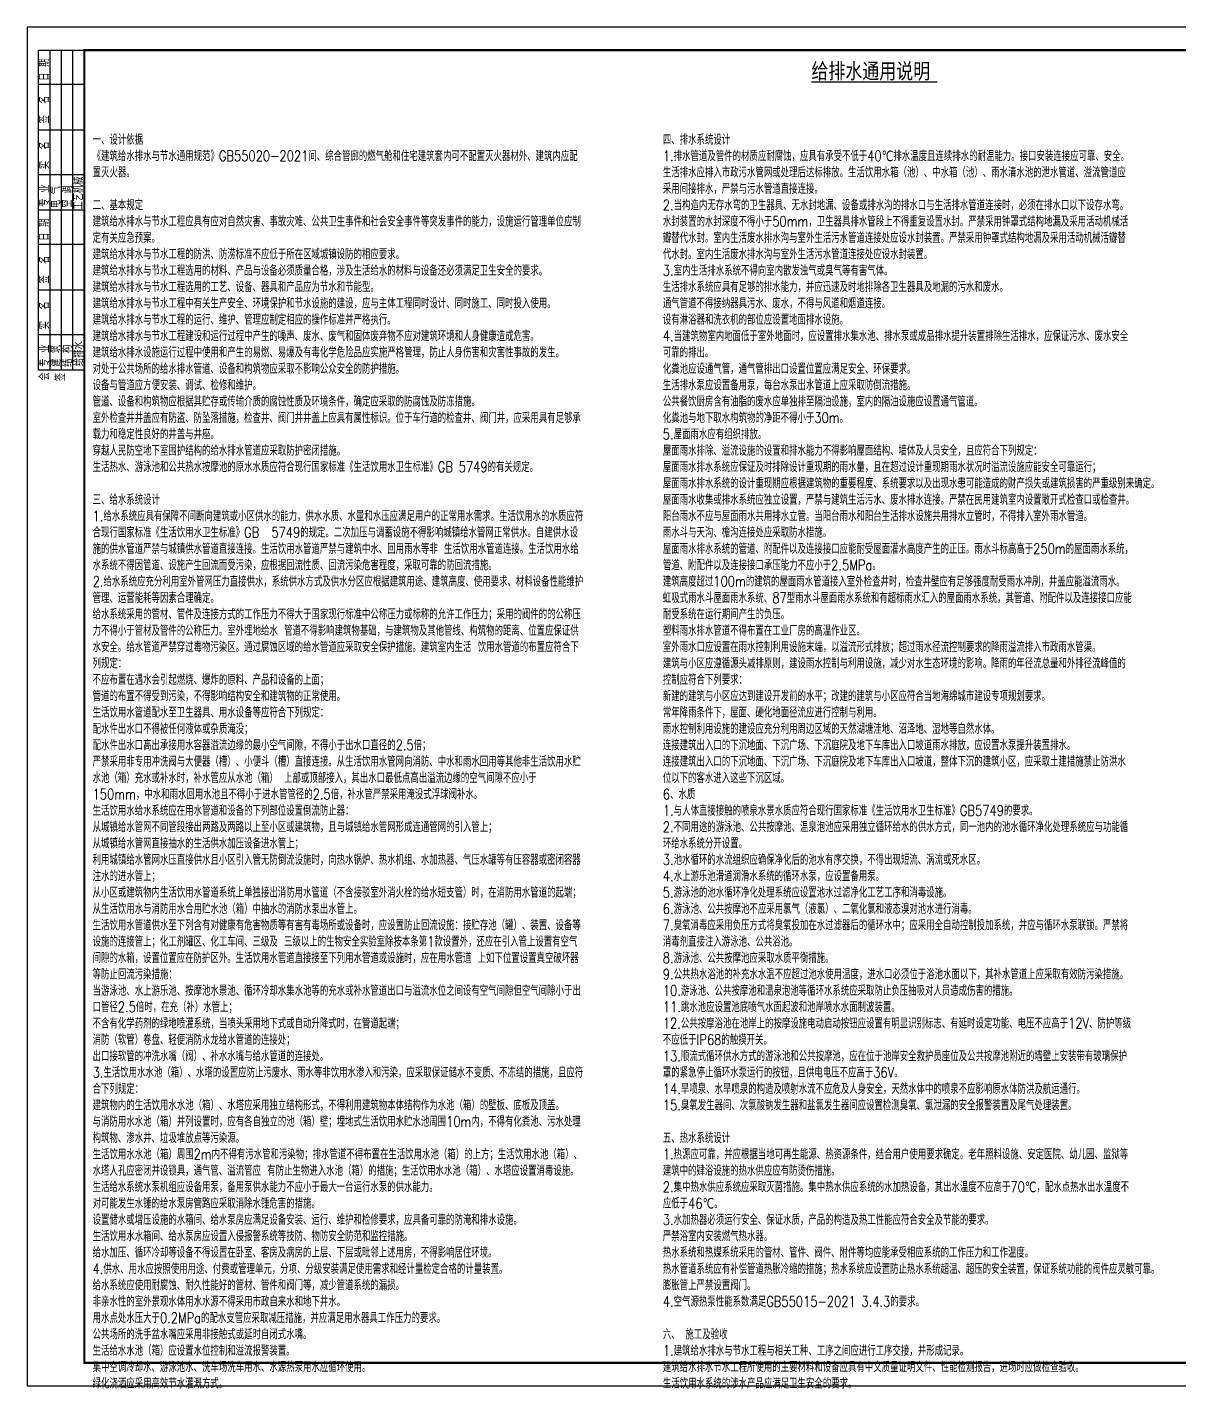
# Model space of a CAD drawing. Extents: x -1254782 to -617813, y -619975 to -323764.
# Drawn here: x -1140472 to -1090077, y -472580 to -413180 of the extents above; entities that cross this region are included whole.
import ezdxf
from ezdxf.enums import TextEntityAlignment as Align

# ---------------------------------------------------------------- set-up
doc = ezdxf.new("R2010")
doc.units = 0
doc.header["$LTSCALE"] = 1000
doc.header["$MEASUREMENT"] = 0
for name, color, linetype in [('4', 4, 'Continuous'), ('9', 9, 'Continuous'), ('DIM_SYMB', 3, 'Continuous'), ('PUB_TITLE', 4, 'Continuous'), ('TWT_TEXT', 7, 'Continuous'), ('框', 130, 'Continuous'), ('给排水说明文字', 7, 'Continuous')]:
    doc.layers.add(name, color=color, linetype=linetype)
doc.styles.add('-宋体', font='simsun_0.shx', dxfattribs={"width": 0.8})
doc.styles.add('_TCH_DIM', font='SIMPLEX.shx', dxfattribs={"width": 0.8, "bigfont": 'GBCBIG.shx'})
doc.styles.add('TBC', font='simhei_0.shx', dxfattribs={"width": 0.9})
doc.styles.add('天正', font='SIMPLEX.shx', dxfattribs={"width": 0.7, "bigfont": 'HZTXT.shx'})

# ---------------------------------------------------------------- blocks, each defined once
blk = doc.blocks.new('A$C54597E38')
at = {"layer": '9'}
h = blk.add_hatch(dxfattribs=at)
h.set_pattern_fill('ANSI31', color=256, scale=70.630202, angle=135, style=0)
h.set_pattern_definition([(180, (-153496.256, -56662.455), (-2e-15, -8.82877527), [])])
edge = h.paths.add_edge_path()
edge.add_line((99, 458), (99, 400))
edge.add_line((99, 400), (0, 400))
edge.add_line((0, 400), (0, 620))
edge.add_arc((64, 620), 63.6, 90, 180, ccw=False)
edge.add_line((64, 683), (622, 683))
edge.add_arc((622, 620), 63.6, 0, 90, ccw=False)
edge.add_line((685, 620), (685, 396))
edge.add_line((685, 396), (594, 396))
edge.add_line((594, 396), (594, 463))
edge.add_line((594, 463), (614, 463))
edge.add_line((614, 463), (624, 463))
edge.add_line((624, 463), (624, 613))
edge.add_line((624, 613), (68, 613))
edge.add_line((68, 613), (68, 458))
edge.add_line((68, 458), (99, 458))
h.paths.add_polyline_path([(369, 293), (369, 582), (586, 582), (586, 519), (436, 519), (436, 458), (557, 458), (557, 225), (431, 225), (431, 166), (588, 166), (588, 112), (370, 112), (370, 226), (321, 226), (321, 112), (103, 112), (103, 166), (260, 166), (260, 225), (133, 225), (133, 458), (255, 458), (255, 519), (104, 519), (104, 582), (321, 582), (321, 293)])
h.paths.add_polyline_path([(196, 399), (265, 399), (265, 289), (196, 289)], flags=16)
h.paths.add_polyline_path([(494, 399), (425, 399), (425, 289), (494, 289)], flags=16)
edge = h.paths.add_edge_path()
edge.add_line((99, 225), (99, 283))
edge.add_line((99, 283), (0, 283))
edge.add_line((0, 283), (0, 64))
edge.add_arc((64, 64), 63.6, 180, 270)
edge.add_line((64, 0), (622, 0))
edge.add_arc((622, 64), 63.6, 270, 360)
edge.add_line((685, 64), (685, 287))
edge.add_line((685, 287), (594, 287))
edge.add_line((594, 287), (594, 220))
edge.add_line((594, 220), (614, 220))
edge.add_line((614, 220), (624, 220))
edge.add_line((624, 220), (624, 71))
edge.add_line((624, 71), (68, 71))
edge.add_line((68, 71), (68, 225))
edge.add_line((68, 225), (99, 225))
blk.add_lwpolyline([(99, 225), (99, 283), (0, 283), (0, 64, 0.414214), (64, 0), (622, 0, 0.414214), (685, 64), (685, 287), (594, 287), (594, 220), (614, 220), (624, 220), (624, 71), (68, 71), (68, 225)], format="xyb", close=True, dxfattribs=at)
blk.add_lwpolyline([(369, 293), (369, 293), (369, 582), (586, 582), (586, 519), (436, 519), (436, 458), (557, 458), (557, 225), (431, 225), (431, 166), (588, 166), (588, 112), (370, 112), (370, 226), (321, 226), (321, 112), (103, 112), (103, 166), (260, 166), (260, 225), (133, 225), (133, 458), (255, 458), (255, 519), (104, 519), (104, 582), (321, 582), (321, 293), (369, 293)], dxfattribs=at)
blk.add_lwpolyline([(494, 399), (425, 399), (425, 289), (494, 289)], close=True, dxfattribs=at)
blk = doc.blocks.new('框')
at = {"layer": '4'}
for p, q in [((-296744, 162730), (-296744, 136314)), ((-286744, 162730), (-286744, 136314))]:
    blk.add_line(p, q, dxfattribs=at)
at = {"layer": '框'}
for p, q in [((-296744, 176314), (-296744, 136314)), ((-286744, 176314), (-286744, 136314)), ((-296744, 163305), (-286744, 163305)), ((-296744, 158802), (-286744, 158802)), ((-296744, 154299), (-286744, 154299)), ((-296744, 152498), (-286744, 152498)), ((-296744, 150697), (-286744, 150697)), ((-296744, 149796), (-286744, 149796)), ((-296744, 148896), (-286744, 148896)), ((-296744, 147995), (-286744, 147995)), ((-296744, 147095), (-286744, 147095)), ((-296744, 146194), (-286744, 146194)), ((-296744, 145293), (-286744, 145293)), ((-296744, 144393), (-286744, 144393)), ((-296744, 143492), (-286744, 143492)), ((-296744, 142592), (-286744, 142592)), ((-296744, 141691), (-286744, 141691)), ((-296744, 140790), (-286744, 140790)), ((-296744, 139890), (-286744, 139890)), ((-296744, 138989), (-286744, 138989))]:
    blk.add_line(p, q, dxfattribs=at)
at = {"layer": '4'}
blk.add_blockref('A$C54597E38', (-296545, 138194), dxfattribs=at)
at = {"layer": 'TWT_TEXT', "style": 'TBC', "width": 0.9}
blk.add_text('广州亚泰建筑设计院有限公司', height=480, dxfattribs=at).set_placement((-295594, 138303))
at = {"layer": 'TWT_TEXT', "style": '_TCH_DIM'}
for s, height, p in [('建筑工程甲级设计证书号：', 300, (-295611, 137801)), ('城乡规划编制乙级证书编号：粤自资规乙字', 300, (-295611, 136920)), ('市政工程乙级设计证书号：', 300, (-295611, 137369)), ('电话', 300, (-295611, 136486)), ('图纸版权属设计单位所有，未经许可，外人及外单位不得翻印复制作为其他工程之用', 249.73, (-293659, 135803))]:
    blk.add_text(s, height=height, rotation=359.99972, dxfattribs=at).set_placement(p)
at = {"layer": 'TWT_TEXT', "style": '天正', "width": 0.67}
for s, height, p in [('A144002161', 300, (-293024, 137780)), ('A244002168', 300, (-293014, 137347)), ('Tel：020-84214629', 290, (-295000, 136465)), ('23440110', 300, (-291419, 136901))]:
    blk.add_text(s, height=height, rotation=359.99972, dxfattribs=at).set_placement(p)
at = {"layer": '框', "style": '-宋体', "width": 0.74}
for s, p in [('注册章', (-296559, 159033)), ('工程设计出图专用章', (-296559, 154530)), ('佛山市天地元一净化设备有限公司净化智', (-293732, 153432)), ('项目名称', (-296559, 152729)), ('能装备总部项目综合楼', (-293732, 152729)), ('兴建单位', (-296559, 150928)), ('佛山市天地元一净化设备有限公司', (-293732, 150928)), ('图      名', (-296559, 150075)), ('图      别', (-296559, 149174)), ('水  施', (-293732, 149174)), ('图      号', (-296559, 148273)), ('SS-  /', (-293732, 148273)), ('10', (-292587, 148273)), ('版  本  号', (-296559, 147373)), ('第一版', (-293732, 147373)), ('日      期', (-296559, 146472)), ('2025.10', (-293732, 146472)), ('制      图', (-296559, 145572)), ('设      计', (-296559, 144671)), ('专业负责人', (-296559, 143770)), ('项目负责人', (-296559, 142870)), ('专业校对人', (-296559, 141969)), ('审  核  人', (-296559, 141069)), ('审  定  人', (-296559, 140168)), ('设  计  号', (-296559, 139267)), ('AT-FS25023E', (-293740, 139267))]:
    blk.add_text(s, height=350, dxfattribs=at).set_placement(p)
for s, p in [('叶润华', (-293185, 145572)), ('叶润华', (-293185, 144671)), ('何志朋', (-293185, 142870)), ('范 武', (-293185, 141969)), ('陈伟业', (-293185, 141069)), ('何志朋', (-293185, 140168))]:
    blk.add_text(s, height=350, dxfattribs=at).set_placement(p, align=Align.CENTER)
blk = doc.blocks.new('小签')
at = {"layer": '4'}
for p, q in [((-16433, 275229), (-16433, 289229)), ((-16433, 289229), (-14433, 289229)), ((-15933, 275229), (-15933, 289229)), ((-15433, 275229), (-15433, 289229)), ((-14933, 275229), (-14933, 289229)), ((-14433, 275229), (-14433, 289229)), ((-14433, 287729), (-16433, 287729)), ((-14433, 285729), (-16433, 285729)), ((-14433, 283773), (-16433, 283773)), ((-14433, 282229), (-16433, 282229)), ((-14433, 280729), (-16433, 280729)), ((-14433, 278729), (-16433, 278729)), ((-14433, 276773), (-16433, 276773)), ((-14433, 275229), (-16433, 275229))]:
    blk.add_line(p, q, dxfattribs=at)
at = {"layer": '4', "style": '_TCH_DIM', "width": 0.8}
for s, p in [('日 期', (-15971, 287889)), ('签  名', (-15966, 286022)), ('实  名', (-15966, 284022)), ('专 业', (-15960, 282382)), ('电 气', (-15476, 282324)), ('空 调', (-14973, 282341)), ('工艺机械', (-14479, 282255)), ('日 期', (-15971, 280889)), ('签  名', (-15966, 279022)), ('实  名', (-15966, 277022)), ('专 业', (-15952, 275382)), ('建 筑', (-15465, 275376)), ('结 构', (-14963, 275380)), ('给排水', (-14463, 275413)), ('会', (-15962, 274781)), ('签', (-15258, 274757))]:
    blk.add_text(s, height=450, rotation=90, dxfattribs=at).set_placement(p)
blk = doc.blocks.new('A$C7B510A92')
at = {"layer": '4'}
blk.add_line((72600, 57933), (72600, 533), dxfattribs=at)
for name, p in [('小签', (16433, -231297)), ('框', (369344, -135781))]:
    blk.add_blockref(name, p, dxfattribs=at)

msp = doc.modelspace()

# ---------------------------------------------------------------- linework, layer by layer
at = {"layer": 'DIM_SYMB', "const_width": 70}
msp.add_lwpolyline([(-1106184.1, -415576.4), (-1100678.6, -415576.4)], dxfattribs=at)
at = {"layer": 'PUB_TITLE'}
msp.add_lwpolyline([(-1056371.7, -472580.1), (-1056371.7, -413180.1), (-1140471.7, -413180.1), (-1140471.7, -472580.1)], close=True, dxfattribs=at)
at = {"layer": 'PUB_TITLE', "const_width": 100}
msp.add_lwpolyline([(-1057371.7, -471580.1), (-1057371.7, -414180.1), (-1137971.7, -414180.1), (-1137971.7, -471580.1)], close=True, dxfattribs=at)

# ---------------------------------------------------------------- block references
at = {"layer": '4'}
msp.add_blockref('A$C7B510A92', (-1139971.7, -472112.7), dxfattribs=at)

# ---------------------------------------------------------------- texts
at = {"layer": 'DIM_SYMB', "color": 7, "style": '-宋体', "width": 0.8}
msp.add_text('给排水通用说明', height=679.75, dxfattribs=at).set_placement((-1106184.1, -415436.4))
at = {"layer": '给排水说明文字', "color": 0, "char_height": 460, "attachment_point": 1, "line_spacing_factor": 0.933044, "style": '_TCH_DIM'}
for s, insert, width in [('\\A1;{\\C256;一、设计依据\\P《建筑给水排水与节水通用规范》GB55020-2021间、综合管廊的燃气舱和住宅建筑套内可不配置灭火器材外、建筑内应配置灭火器。\\P\\H1.1116x; \\H0.89961x;\\P二、基本规定\\H1.0844x; \\H0.9222x;\\P建筑给水排水与节水工程应具有应对自然灾害、事故灾难、公共卫生事件和社会安全事件等突发事件的能力，设施运行管理单位应制定有关应急预案。\\H1.091x; \\H0.91659x;\\P建筑给水排水与节水工程的防洪、防涝标准不应低于所在区域城镇设防的相应要求。\\H1.0894x; \\H0.91795x;\\P建筑给水排水与节水工程选用的材料、产品与设备必须质量合格，涉及生活给水的材料与设备还必须满足卫生安全的要求。\\H1.0898x; \\H0.91762x;\\P建筑给水排水与节水工程选用的工艺、设备、器具和产品应为节水和节能型。\\H1.0897x; \\H0.9177x;\\P建筑给水排水与节水工程中有关生产安全、环境保护和节水设施的建设，应与主体工程同时设计、同时施工、同时投入使用。\\H1.0897x; \\H0.91768x;\\P建筑给水排水与节水工程的运行、维护、管理应制定相应的操作标准并严格执行。\\H1.0897x; \\H0.91768x;\\P建筑给水排水与节水工程建设和运行过程中产生的噪声、废水、废气和固体废弃物不应对建筑环境和人身健康造成危害。\\H1.0897x; \\H0.91768x;\\P建筑给水排水设施运行过程中使用和产生的易燃、易爆及有毒化学危险品应实施严格管理，防止人身伤害和灾害性事故的发生。\\H1.0897x; \\H0.91768x;\\P对处于公共场所的给水排水管道、设备和构筑物应采取不影响公众安全的防护措施。\\H1.0897x; \\H0.91768x;\\P设备与管道应方便安装、调试、检修和维护。\\H1.0897x; \\H0.91768x;\\P管道、设备和构筑物应根据其贮存或传输介质的腐蚀性质及环境条件，确定应采取的防腐蚀及防冻措施。\\H1.0897x; \\H0.91768x;\\P室外检查井井盖应有防盗、防坠落措施，检查井、阀门井井盖上应具有属性标识。位于车行道的检查井、阀门井，应采用具有足够承载力和稳定性良好的井盖与井座。\\H1.0897x; \\H0.91768x;\\P穿越人民防空地下室围护结构的给水排水管道应采取防护密闭措施。\\H1.0897x; \\H0.91768x;\\P生活热水、游泳池和公共热水按摩池的原水水质应符合现行国家标准《生活饮用水卫生标准》GB 5749的有关规定。\\H1.0897x; \\H0.91768x;\\P\\H1.0897x; \\H0.91768x;\\P三、给水系统设计\\H1.0897x; \\H0.91768x;\\P1.给水系统应具有保障不间断向建筑或小区供水的能力，供水水质、水量和水压应满足用户的正常用水需求。生活饮用水的水质应符合现行国家标准《生活饮用水卫生标准》GB \\H1.0897x; \\H0.91768x;5749的规定。二次加压与调蓄设施不得影响城镇给水管网正常供水。自建供水设施的供水管道严禁与城镇供水管道直接连接。生活饮用水管道严禁与建筑中水、回用雨水等非\\H1.0897x; \\H0.91768x;生活饮用水管道连接。生活饮用水给水系统不得因管道、设施产生回流而受污染，应根据回流性质、回流污染危害程度，采取可靠的防回流措施。\\H1.0897x; \\H0.91768x;\\P2.给水系统应充分利用室外管网压力直接供水，系统供水方式及供水分区应根据建筑用途、建筑高度、使用要求、材料设备性能维护管理、运营能耗等因素合理确定。\\H1.0897x; \\H0.91768x;\\P给水系统采用的管材、管件及连接方式的工作压力不得大于国家现行标准中公称压力或标称的允许工作压力；采用的阀件的的公称压力不得小于管材及管件的公称压力。室外埋地给水\\H1.0897x; \\H0.91768x;管道不得影响建筑物基础，与建筑物及其他管线、构筑物的距离、位置应保证供水安全。给水管道严禁穿过毒物污染区。通过腐蚀区域的给水管道应采取安全保护措施。建筑室内生活\\H1.0897x; \\H0.91768x;饮用水管道的布置应符合下列规定：\\H1.0897x; \\H0.91768x;\\P不应布置在遇水会引起燃烧、爆炸的原料、产品和设备的上面；\\H1.0897x; \\H0.91768x;\\P管道的布置不得受到污染，不得影响结构安全和建筑物的正常使用。\\H1.0897x; \\H0.91768x;\\P生活饮用水管道配水至卫生器具、用水设备等应符合下列规定：\\H1.0897x; \\H0.91768x;\\P配水件出水口不得被任何液体或杂质淹没；\\H1.0897x; \\H0.91768x;\\P配水件出水口高出承接用水容器溢流边缘的最小空气间隙，不得小于出水口直径的2.5倍；\\H1.0897x; \\H0.91768x;\\P严禁采用非专用冲洗阀与大便器（槽）、小便斗（槽）直接连接。从生活饮用水管网向消防、中水和雨水回用等其他非生活饮用水贮水池（箱）充水或补水时，补水管应从水池（箱）\\H1.0897x; \\H0.91768x;上部或顶部接入，其出水口最低点高出溢流边缘的空气间隙不应小于150mm，中水和雨水回用水池且不得小于进水管管径的2.5倍，补水管严禁采用淹没式浮球阀补水。\\H1.0897x; \\H0.91768x;\\P生活饮用水给水系统应在用水管道和设备的下列部位设置倒流防止器：\\H1.0897x; \\H0.91768x;\\P从城镇给水管网不同管段接出两路及两路以上至小区或建筑物，且与城镇给水管网形成连通管网的引入管上；\\H1.0897x; \\H0.91768x;\\P从城镇给水管网直接抽水的生活供水加压设备进水管上；\\H1.0897x; \\H0.91768x;\\P利用城镇给水管网水压直接供水且小区引入管无防倒流设施时，向热水锅炉、热水机组、水加热器、气压水罐等有压容器或密闭容器注水的进水管上；\\H1.0897x; \\H0.91768x;\\P从小区或建筑物内生活饮用水管道系统上单独接出消防用水管道（不含接驳室外消火栓的给水短支管）时，在消防用水管道的起端；\\H1.0897x; \\H0.91768x;\\P从生活饮用水与消防用水合用贮水池（箱）中抽水的消防水泵出水管上。\\H1.0897x; \\H0.91768x;\\P生活饮用水管道供水至下列含有对健康有危害物质等有害有毒场所或设备时，应设置防止回流设施：接贮存池（罐）、装置、设备等设施的连接管上；化工剂罐区、化工车间、三级及\\H1.0897x; \\H0.91768x;三级以上的生物安全实验室除按本条第1款设置外，还应在引入管上设置有空气间隙的水箱，设置位置应在防护区外。生活饮用水管道直接接至下列用水管道或设施时，应在用水管道\\H1.0897x; \\H0.91768x;上如下位置设置真空破坏器等防止回流污染措施：\\H1.0897x; \\H0.91768x;\\P当游泳池、水上游乐池、按摩池水景池、循环冷却水集水池等的充水或补水管道出口与溢流水位之间设有空气间隙但空气间隙小于出口管径2.5倍时，在充（补）水管上；\\H1.0897x; \\H0.91768x;\\P不含有化学药剂的绿地喷灌系统，当喷头采用地下式或自动升降式时，在管道起端；\\H1.0897x; \\H0.91768x;\\P消防（软管）卷盘、轻便消防水龙给水管道的连接处；\\H1.0897x; \\H0.91768x;\\P出口接软管的冲洗水嘴（阀）、补水水嘴与给水管道的连接处。\\H1.0897x; \\H0.91768x;\\P3.生活饮用水水池（箱）、水塔的设置应防止污废水、雨水等非饮用水渗入和污染，应采取保证储水不变质、不冻结的措施，且应符合下列规定：\\H1.0897x; \\H0.91768x;\\P建筑物内的生活饮用水水池（箱）、水塔应采用独立结构形式，不得利用建筑物本体结构作为水池（箱）的壁板、底板及顶盖。\\H1.0897x; \\H0.91768x;\\P与消防用水水池（箱）并列设置时，应有各自独立的池（箱）壁；埋地式生活饮用水贮水池周围10m内，不得有化粪池、污水处理构筑物、渗水井、垃圾堆放点等污染源。\\H1.0897x; \\H0.91768x;\\P生活饮用水水池（箱）周围2m内不得有污水管和污染物；排水管道不得布置在生活饮用水池（箱）的上方；生活饮用水池（箱）、水塔人孔应密闭并设锁具，通气管、溢流管应\\H1.0897x; \\H0.91768x;有防止生物进入水池（箱）的措施；生活饮用水水池（箱）、水塔应设置消毒设施。\\H1.0897x; \\H0.91768x;\\P生活给水系统水泵机组应设备用泵，备用泵供水能力不应小于最大一台运行水泵的供水能力。\\H1.0897x; \\H0.91768x;\\P对可能发生水锤的给水泵房管路应采取消除水锤危害的措施。\\H1.0897x; \\H0.91768x;\\P设置储水或增压设施的水箱间、给水泵房应满足设备安装、运行、维护和检修要求，应具备可靠的防淹和排水设施。\\H1.0897x; \\H0.91768x;\\P生活饮用水水箱间、给水泵房应设置入侵报警系统等技防、物防安全防范和监控措施。\\H1.0897x; \\H0.91768x;\\P给水加压、循环冷却等设备不得设置在卧室、客房及病房的上层、下层或毗邻上述用房，不得影响居住环境。\\H1.0897x; \\H0.91768x;\\P4.供水、用水应按照使用用途、付费或管理单元，分项、分级安装满足使用需求和经计量检定合格的计量装置。\\H1.0897x; \\H0.91768x;\\P给水系统应使用耐腐蚀、耐久性能好的管材、管件和阀门等，减少管道系统的漏损。\\H1.0897x; \\H0.91768x;\\P非亲水性的室外景观水体用水水源不得采用市政自来水和地下井水。\\H1.0897x; \\H0.91768x;\\P用水点处水压大于0.2MPa的配水支管应采取减压措施，并应满足用水器具工作压力的要求。\\H1.0897x; \\H0.91768x;\\P公共场所的洗手盆水嘴应采用非接触式或延时自闭式水嘴。\\H1.0897x; \\H0.91768x;\\P生活给水水池（箱）应设置水位控制和溢流报警装置。\\H1.0897x; \\H0.91768x;\\P集中空调冷却水、游泳池水、洗车场洗车用水、水源热泵用水应循环使用。\\H1.0897x; \\H0.91768x;\\P绿化浇洒应采用高效节水灌溉方式。\\H1.0897x; }', (-1137610.6, -417862.3), 21431.143), ('\\A1;{\\C256;四、排水系统设计\\P1.排水管道及管件的材质应耐腐蚀，应具有承受不低于40℃排水温度且连续排水的耐温能力。接口安装连接应可靠、安全。生活排水应排入市政污水管网或处理后达标排放。生活饮用水箱（池）、中水箱（池）、雨水清水池的泄水管道、溢流管道应采用间接排水，严禁与污水管道直接连接。\\P2.当构造内无存水弯的卫生器具、无水封地漏、设备或排水沟的排水口与生活排水管道连接时，必须在排水口以下设存水弯。水封装置的水封深度不得小于50mm，卫生器具排水管段上不得重复设置水封。严禁采用钟罩式结构地漏及采用活动机械活瓣替代水封。室内生活废水排水沟与室外生活污水管道连接处应设水封装置。严禁采用钟罩式结构地漏及采用活动机械活瓣替代水封。室内生活废水排水沟与室外生活污水管道连接处应设水封装置。\\P3.室内生活排水系统不得向室内散发浊气或臭气等有害气体。\\P生活排水系统应具有足够的排水能力，并应迅速及时地排除各卫生器具及地漏的污水和废水。\\P通气管道不得接纳器具污水、废水，不得与风道和烟道连接。\\P设有淋浴器和洗衣机的部位应设置地面排水设施。\\P4.当建筑物室内地面低于室外地面时，应设置排水集水池、排水泵或成品排水提升装置排除生活排水，应保证污水、废水安全可靠的排出。\\P化粪池应设通气管，通气管排出口设置位置应满足安全、环保要求。\\P生活排水泵应设置备用泵，每台水泵出水管道上应采取防倒流措施。\\P公共餐饮厨房含有油脂的废水应单独排至隔油设施，室内的隔油设施应设置通气管道。\\P化粪池与地下取水构筑物的净距不得小于30m。\\P5.屋面雨水应有组织排放。\\P屋面雨水排除、溢流设施的设置和排水能力不得影响屋面结构、墙体及人员安全，且应符合下列规定：\\P屋面雨水排水系统应保证及时排除设计重现期的雨水量，且在超过设计重现期雨水状况时溢流设施应能安全可靠运行；\\P屋面雨水排水系统的设计重现期应根据建筑物的重要程度、系统要求以及出现水患可能造成的财产损失或建筑损害的严重级别来确定。\\P屋面雨水收集或排水系统应独立设置，严禁与建筑生活污水、废水排水连接。严禁在民用建筑室内设置敞开式检查口或检查井。\\P阳台雨水不应与屋面雨水共用排水立管。当阳台雨水和阳台生活排水设施共用排水立管时，不得排入室外雨水管道。\\P雨水斗与天沟、檐沟连接处应采取防水措施。\\P屋面雨水排水系统的管道、附配件以及连接接口应能耐受屋面灌水高度产生的正压。雨水斗标高高于250m的屋面雨水系统，管道、附配件以及连接接口承压能力不应小于2.5MPa。\\P建筑高度超过100m的建筑的屋面雨水管道接入室外检查井时，检查井壁应有足够强度耐受雨水冲刷，井盖应能溢流雨水。\\P虹吸式雨水斗屋面雨水系统、87型雨水斗屋面雨水系统和有超标雨水汇入的屋面雨水系统，其管道、附配件以及连接接口应能耐受系统在运行期间产生的负压。\\P塑料雨水排水管道不得布置在工业厂房的高温作业区。\\P室外雨水口应设置在雨水控制利用设施末端，以溢流形式排放；超过雨水径流控制要求的降雨溢流排入市政雨水管渠。\\P建筑与小区应遵循源头减排原则，建设雨水控制与利用设施，减少对水生态环境的影响。降雨的年径流总量和外排径流峰值的控制应符合下列要求：\\P新建的建筑与小区应达到建设开发前的水平；改建的建筑与小区应符合当地海绵城市建设专项规划要求。\\P常年降雨条件下，屋面、硬化地面径流应进行控制与利用。\\P雨水控制利用设施的建设应充分利用周边区域的天然湖塘洼地、沼泽地、湿地等自然水体。\\P连接建筑出入口的下沉地面、下沉广场、下沉庭院及地下车库出入口坡道雨水排放，应设置水泵提升装置排水。\\P连接建筑出入口的下沉地面、下沉广场、下沉庭院及地下车库出入口坡道，整体下沉的建筑小区，应采取土建措施禁止防洪水位以下的客水进入这些下沉区域。\\P6、水质\\P1.与人体直接接触的喷泉水景水质应符合现行国家标准《生活饮用水卫生标准》GB5749的要求。 \\P2.不同用途的游泳池、公共按摩池、温泉泡池应采用独立循环给水的供水方式，同一池内的池水循环净化处理系统应与功能循环给水系统分开设置。\\P3.池水循环的水流组织应确保净化后的池水有序交换，不得出现短流、涡流或死水区。\\P4.水上游乐池滑道润滑水系统的循环水泵，应设置备用泵。\\P5.游泳池的池水循环净化处理系统应设置池水过滤净化工艺工序和消毒设施。\\P6.游泳池、公共按摩池不应采用氯气（液氯）、二氧化氯和液态溴对池水进行消毒。\\P7.臭氧消毒应采用负压方式将臭氧投加在水过滤器后的循环水中；应采用全自动控制投加系统，并应与循环水泵联锁。严禁将消毒剂直接注入游泳池、公共浴池。\\P8.游泳池、公共按摩池应采取水质平衡措施。\\P9.公共热水浴池的补充水水温不应超过池水使用温度，进水口必须位于浴池水面以下，其补水管道上应采取有效防污染措施。\\P10.游泳池、公共按摩池和温泉泡池等循环水系统应采取防止负压抽吸对人员造成伤害的措施。\\P11.跳水池应设置池底喷气水面起波和池岸喷水水面制波装置。\\P12.公共按摩浴池在池岸上的按摩设施电动启动按钮应设置有明显识别标志、有延时设定功能、电压不应高于12V、防护等级不应低于IP68的触摸开关。\\P13.顺流式循环供水方式的游泳池和公共按摩池，应在位于池岸安全救护员座位及公共按摩池附近的墙壁上安装带有玻璃保护罩的紧急停止循环水泵运行的按钮，且供电电压不应高于36V。\\P14.旱喷泉、水旱喷泉的构造及喷射水流不应危及人身安全，天然水体中的喷泉不应影响原水体防洪及航运通行。\\P15.臭氧发生器间、次氯酸钠发生器和盐氯发生器间应设置检测臭氧、氯泄漏的安全报警装置及尾气处理装置。\\P\\P五、热水系统设计\\P1.热源应可靠，并应根据当地可再生能源、热资源条件，结合用户使用要求确定。老年照料设施、安定医院、幼儿园、监狱等建筑中的肄浴设施的热水供应应有防烫伤措施。\\P2.集中热水供应系统应采取灭菌措施。集中热水供应系统的水加热设备，其出水温度不应高于70℃，配水点热水出水温度不应低于46℃。\\P3.水加热器必须运行安全、保证水质，产品的构造及热工性能应符合安全及节能的要求。\\P严禁浴室内安装燃气热水器。\\P热水系统和热媒系统采用的管材、管件、阀件、附件等均应能承受相应系统的工作压力和工作温度。\\P热水管道系统应有补偿管道热胀冷缩的措施；热水系统应设置防止热水系统超温、超压的安全装置，保证系统功能的阀件应灵敏可靠。\\P膨胀管上严禁设置阀门。\\P4.空气源热泵性能系数满足GB55015-2021 3.4.3的要求。\\P\\P六、 施工及验收\\P1.建筑给水排水与节水工程与相关工种、工序之间应进行工序交接，并形成记录。\\P建筑给水排水节水工程所使用的主要材料和设备应具有中文质量证明文件、性能检测报告，进场时应做检查验收。\\P生活饮用水系统的涉水产品应满足卫生安全的要求。\\P用水器具和设备应满足节水产品的要求。\\P设备和器具在施工现场运输、保管和施工过程中，应采取防止损坏的措施。\\P隐蔽工程在隐蔽前应经各方验收合格并形成记录。\\P阀门安装前，应检查阀门的每批抽样强度和严密性试验报告。\\P地下室或地下构筑物外墙有管道穿过时，应采取防水措施。对有严格防水要求的建筑物，应采用柔性防水套管。\\P给水、排水、中水、雨水回用及海水利用管道应有不同的标识。}', (-1112679.8, -417862.3), 20517.893)]:
    msp.add_mtext(s, dxfattribs=dict(at, insert=insert, width=width))

doc.saveas('drawing.dxf')
